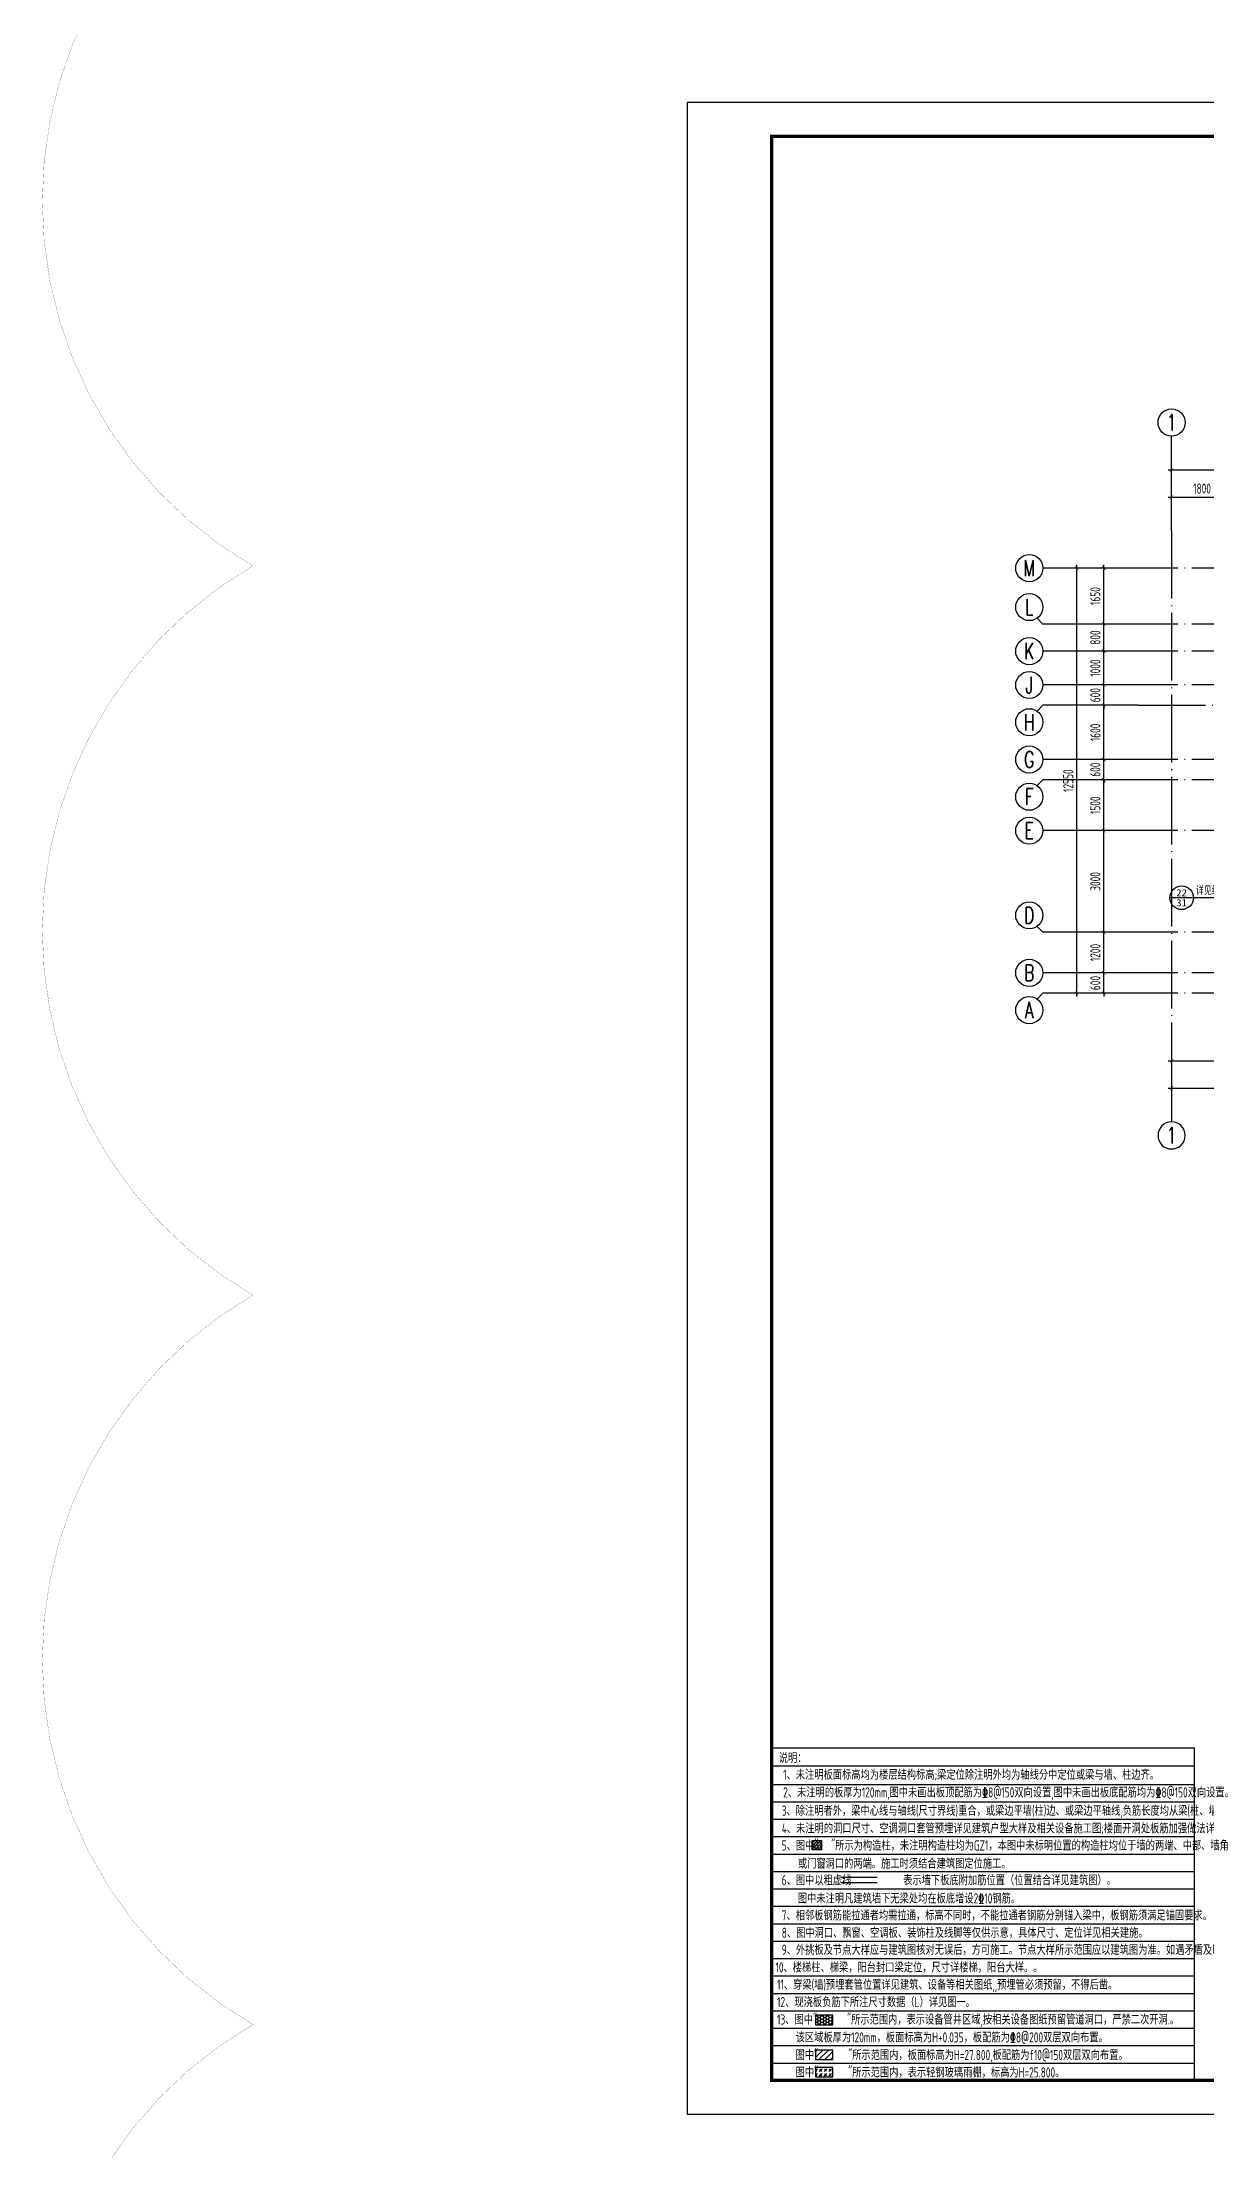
# Model space of a CAD drawing. Extents: x -655480 to 203344, y -294099 to 287156.
# Drawn here: x -225491 to -191119, y -248544 to -186283 of the extents above; entities that cross this region are included whole.
import ezdxf
from ezdxf.enums import TextEntityAlignment as Align

# ---------------------------------------------------------------- set-up
doc = ezdxf.new("R2010")
doc.units = 0
doc.header["$LTSCALE"] = 1000
doc.linetypes.add('DASH', pattern=[0.35, 0.25, -0.1])
doc.linetypes.add('DOTE', pattern=[2.42, 2, -0.2, 0.02, -0.2])
doc.layers.get('0').update_dxf_attribs({"linetype": 'CONTINUOUS'})
doc.layers.get('DEFPOINTS').update_dxf_attribs({"linetype": 'CONTINUOUS'})
for name, color, linetype in [('-TK', 7, 'CONTINUOUS'), ('A-AXIS', 1, 'CONTINUOUS'), ('A-DOTE', 10, 'DOTE'), ('AXIS_NUM', 7, 'CONTINUOUS'), ('DIM_IDEN', 67, 'CONTINUOUS'), ('PUB_TEXT', 2, 'CONTINUOUS'), ('S-B板填充', 251, 'CONTINUOUS'), ('S-Y一般标注', 3, 'CONTINUOUS'), ('S-文字', 7, 'CONTINUOUS'), ('S-板正筋', 2, 'CONTINUOUS'), ('S-构造柱', 212, 'CONTINUOUS'), ('S-表格线', 54, 'CONTINUOUS'), ('S-降板填充', 75, 'CONTINUOUS')]:
    doc.layers.add(name, color=color, linetype=linetype)
doc.layers.add('审图修改', color=2, linetype='CONTINUOUS', plot=False)
doc.styles.add('_TCH_AXIS', font='COMPLEX', dxfattribs={"bigfont": 'GBCBIG'})
doc.styles.add('_TCH_LABEL', font='simhei.ttf')
doc.styles.add('TSSD_Axis', font='complex.shx', dxfattribs={"width": 0.7, "bigfont": 'hztxt.shx'})
doc.styles.add('TSSD_DIMENSION', font='Tssdeng.shx', dxfattribs={"width": 0.7, "bigfont": 'tssdchn.shx'})
doc.styles.add('TSSD_REIN', font='tssdeng.shx', dxfattribs={"width": 0.7, "height": 300, "bigfont": 'tssdchn.shx'})
doc.dimstyles.new('TSSD_100_100', dxfattribs={"dimtxt": 300, "dimasz": 100, "dimexe": 100, "dimexo": 250, "dimgap": 100, "dimtad": 1, "dimdec": 0, "dimzin": 0, "dimdsep": 46, "dimtxsty": 'TSSD_DIMENSION', "dimblk": 'ARCHTICK', "dimcen": 0, "dimdle": 100, "dimclrt": 7, "dimadec": 0, "dimazin": 0, "dimtfac": 1, "dimtdec": 0, "dimtix": 1, "dimtmove": 2, "dimatfit": 3, "dimldrblk": 'ARCHTICK', "dimfxl": 1, "dimtolj": 1, "dimtzin": 0, "dimarcsym": 0})

# ---------------------------------------------------------------- blocks, each defined once
blk = doc.blocks.new('A1')
blk.add_lwpolyline([(0, 59400), (0, 0), (84100, 0), (84100, 59400)], close=True)
at = {"const_width": 100}
blk.add_lwpolyline([(2500, 58400), (2500, 1000), (83100, 1000), (83100, 58400)], close=True, dxfattribs=at)
blk = doc.blocks.new('ts_axno')
at = {"color": 0, "linetype": 'ByBlock', "lineweight": -2}
blk.add_circle((0, 0), 0.5, dxfattribs=at)
at = {"color": 0, "linetype": 'ByBlock', "lineweight": -2, "style": 'TSSD_Axis', "width": 0.7}
blk.add_attdef('A', text='', height=0.6, dxfattribs=at).set_placement((0, 0), align=Align.MIDDLE_CENTER)
blk = doc.blocks.new('_ArchTick')
at = {"color": 0, "linetype": 'ByBlock', "const_width": 0.15}
blk.add_lwpolyline([(-0.5, -0.5), (0.5, 0.5)], dxfattribs=at)
blk = doc.blocks.new('*D150')
at = {"layer": 'DEFPOINTS', "color": 0, "transparency": 16777216}
for p in [(6400, 19250), (4600, 18250), (6400, 18250)]:
    blk.add_point(p, dxfattribs=at)
at = {"layer": 'S-Y一般标注', "color": 0, "lineweight": -2, "transparency": 16777216}
for p, q in [((4600, 18500), (4600, 19350)), ((6400, 18500), (6400, 19350)), ((4500, 19250), (6500, 19250))]:
    blk.add_line(p, q, dxfattribs=at)
at = {"layer": 'S-Y一般标注', "color": 0, "lineweight": -2, "transparency": 16777216, "xscale": 100, "yscale": 100, "zscale": 100, "rotation": 180}
blk.add_blockref('_ArchTick', (4600, 19250), dxfattribs=at)
at = {"layer": 'S-Y一般标注', "color": 0, "lineweight": -2, "transparency": 16777216, "xscale": 100, "yscale": 100, "zscale": 100}
blk.add_blockref('_ArchTick', (6400, 19250), dxfattribs=at)
at = {"layer": 'S-Y一般标注', "color": 7, "transparency": 16777216, "insert": (5500, 19500), "char_height": 300, "attachment_point": 5, "style": 'TSSD_DIMENSION'}
blk.add_mtext('\\A1;1800', dxfattribs=at)
blk = doc.blocks.new('*D172')
at = {"layer": 'DEFPOINTS', "color": 0, "transparency": 16777216}
for p in [(54600, 20050), (4600, 18250), (54600, 18250)]:
    blk.add_point(p, dxfattribs=at)
at = {"layer": 'S-Y一般标注', "color": 0, "lineweight": -2, "transparency": 16777216}
for p, q in [((4500, 20050), (54700, 20050)), ((4600, 18500), (4600, 20150)), ((54600, 18500), (54600, 20150))]:
    blk.add_line(p, q, dxfattribs=at)
at = {"layer": 'S-Y一般标注', "color": 0, "lineweight": -2, "transparency": 16777216, "xscale": 100, "yscale": 100, "zscale": 100, "rotation": 180}
blk.add_blockref('_ArchTick', (4600, 20050), dxfattribs=at)
at = {"layer": 'S-Y一般标注', "color": 0, "lineweight": -2, "transparency": 16777216, "xscale": 100, "yscale": 100, "zscale": 100}
blk.add_blockref('_ArchTick', (54600, 20050), dxfattribs=at)
at = {"layer": 'S-Y一般标注', "color": 7, "transparency": 16777216, "insert": (29600, 20300), "char_height": 300, "attachment_point": 5, "style": 'TSSD_DIMENSION'}
blk.add_mtext('\\A1;50000', dxfattribs=at)
blk = doc.blocks.new('*D173')
at = {"layer": 'DEFPOINTS', "color": 0, "transparency": 16777216}
for p in [(2600, 5200), (3600, 5200), (3600, 4600)]:
    blk.add_point(p, dxfattribs=at)
at = {"layer": 'S-Y一般标注', "color": 0, "lineweight": -2, "transparency": 16777216}
for p, q in [((3350, 5200), (2500, 5200)), ((2600, 5200), (2600, 5300)), ((2600, 4600), (2600, 5200)), ((3350, 4600), (2500, 4600)), ((2600, 4600), (2600, 4500))]:
    blk.add_line(p, q, dxfattribs=at)
at = {"layer": 'S-Y一般标注', "color": 0, "lineweight": -2, "transparency": 16777216, "xscale": 100, "yscale": 100, "zscale": 100}
for p, rotation in [((2600, 5200), 270), ((2600, 4600), 90)]:
    blk.add_blockref('_ArchTick', p, dxfattribs=dict(at, rotation=rotation))
at = {"layer": 'S-Y一般标注', "color": 7, "transparency": 16777216, "insert": (2350, 4900), "char_height": 300, "attachment_point": 5, "rotation": 90, "style": 'TSSD_DIMENSION'}
blk.add_mtext('\\A1;600', dxfattribs=at)
blk = doc.blocks.new('*D174')
at = {"layer": 'DEFPOINTS', "color": 0, "transparency": 16777216}
for p in [(2600, 10900), (3600, 10900), (3600, 9400)]:
    blk.add_point(p, dxfattribs=at)
at = {"layer": 'S-Y一般标注', "color": 0, "lineweight": -2, "transparency": 16777216}
for p, q in [((3350, 10900), (2500, 10900)), ((2600, 9300), (2600, 11000)), ((3350, 9400), (2500, 9400))]:
    blk.add_line(p, q, dxfattribs=at)
at = {"layer": 'S-Y一般标注', "color": 0, "lineweight": -2, "transparency": 16777216, "xscale": 100, "yscale": 100, "zscale": 100}
for p, rotation in [((2600, 10900), 90), ((2600, 9400), 270)]:
    blk.add_blockref('_ArchTick', p, dxfattribs=dict(at, rotation=rotation))
at = {"layer": 'S-Y一般标注', "color": 7, "transparency": 16777216, "insert": (2350, 10150), "char_height": 300, "attachment_point": 5, "rotation": 90, "style": 'TSSD_DIMENSION'}
blk.add_mtext('\\A1;1500', dxfattribs=at)
blk = doc.blocks.new('*D175')
at = {"layer": 'DEFPOINTS', "color": 0, "transparency": 16777216}
for p in [(2600, 11500), (3600, 11500), (3600, 10900)]:
    blk.add_point(p, dxfattribs=at)
at = {"layer": 'S-Y一般标注', "color": 0, "lineweight": -2, "transparency": 16777216}
for p, q in [((3350, 11500), (2500, 11500)), ((2600, 11500), (2600, 11600)), ((2600, 10900), (2600, 11500)), ((3350, 10900), (2500, 10900)), ((2600, 10900), (2600, 10800))]:
    blk.add_line(p, q, dxfattribs=at)
at = {"layer": 'S-Y一般标注', "color": 0, "lineweight": -2, "transparency": 16777216, "xscale": 100, "yscale": 100, "zscale": 100}
for p, rotation in [((2600, 11500), 270), ((2600, 10900), 90)]:
    blk.add_blockref('_ArchTick', p, dxfattribs=dict(at, rotation=rotation))
at = {"layer": 'S-Y一般标注', "color": 7, "transparency": 16777216, "insert": (2350, 11200), "char_height": 300, "attachment_point": 5, "rotation": 90, "style": 'TSSD_DIMENSION'}
blk.add_mtext('\\A1;600', dxfattribs=at)
blk = doc.blocks.new('*D176')
at = {"layer": 'DEFPOINTS', "color": 0, "transparency": 16777216}
for p in [(2600, 13100), (3600, 13100), (3600, 11500)]:
    blk.add_point(p, dxfattribs=at)
at = {"layer": 'S-Y一般标注', "color": 0, "lineweight": -2, "transparency": 16777216}
for p, q in [((3350, 13100), (2500, 13100)), ((2600, 11400), (2600, 13200)), ((3350, 11500), (2500, 11500))]:
    blk.add_line(p, q, dxfattribs=at)
at = {"layer": 'S-Y一般标注', "color": 0, "lineweight": -2, "transparency": 16777216, "xscale": 100, "yscale": 100, "zscale": 100}
for p, rotation in [((2600, 13100), 90), ((2600, 11500), 270)]:
    blk.add_blockref('_ArchTick', p, dxfattribs=dict(at, rotation=rotation))
at = {"layer": 'S-Y一般标注', "color": 7, "transparency": 16777216, "insert": (2350, 12300), "char_height": 300, "attachment_point": 5, "rotation": 90, "style": 'TSSD_DIMENSION'}
blk.add_mtext('\\A1;1600', dxfattribs=at)
blk = doc.blocks.new('*D177')
at = {"layer": 'DEFPOINTS', "color": 0, "transparency": 16777216}
for p in [(2600, 13700), (3600, 13700), (3600, 13100)]:
    blk.add_point(p, dxfattribs=at)
at = {"layer": 'S-Y一般标注', "color": 0, "lineweight": -2, "transparency": 16777216}
for p, q in [((3350, 13700), (2500, 13700)), ((2600, 13700), (2600, 13800)), ((2600, 13100), (2600, 13700)), ((3350, 13100), (2500, 13100)), ((2600, 13100), (2600, 13000))]:
    blk.add_line(p, q, dxfattribs=at)
at = {"layer": 'S-Y一般标注', "color": 0, "lineweight": -2, "transparency": 16777216, "xscale": 100, "yscale": 100, "zscale": 100}
for p, rotation in [((2600, 13700), 270), ((2600, 13100), 90)]:
    blk.add_blockref('_ArchTick', p, dxfattribs=dict(at, rotation=rotation))
at = {"layer": 'S-Y一般标注', "color": 7, "transparency": 16777216, "insert": (2350, 13400), "char_height": 300, "attachment_point": 5, "rotation": 90, "style": 'TSSD_DIMENSION'}
blk.add_mtext('\\A1;600', dxfattribs=at)
blk = doc.blocks.new('*D178')
at = {"layer": 'DEFPOINTS', "color": 0, "transparency": 16777216}
for p in [(2600, 14700), (3600, 14700), (3600, 13700)]:
    blk.add_point(p, dxfattribs=at)
at = {"layer": 'S-Y一般标注', "color": 0, "lineweight": -2, "transparency": 16777216}
for p, q in [((3350, 14700), (2500, 14700)), ((2600, 13600), (2600, 14800)), ((3350, 13700), (2500, 13700))]:
    blk.add_line(p, q, dxfattribs=at)
at = {"layer": 'S-Y一般标注', "color": 0, "lineweight": -2, "transparency": 16777216, "xscale": 100, "yscale": 100, "zscale": 100}
for p, rotation in [((2600, 14700), 90), ((2600, 13700), 270)]:
    blk.add_blockref('_ArchTick', p, dxfattribs=dict(at, rotation=rotation))
at = {"layer": 'S-Y一般标注', "color": 7, "transparency": 16777216, "insert": (2350, 14200), "char_height": 300, "attachment_point": 5, "rotation": 90, "style": 'TSSD_DIMENSION'}
blk.add_mtext('\\A1;1000', dxfattribs=at)
blk = doc.blocks.new('*D179')
at = {"layer": 'DEFPOINTS', "color": 0, "transparency": 16777216}
for p in [(1800, 17150), (3600, 17150), (3600, 4600)]:
    blk.add_point(p, dxfattribs=at)
at = {"layer": 'S-Y一般标注', "color": 0, "lineweight": -2, "transparency": 16777216}
for p, q in [((3350, 17150), (1700, 17150)), ((1800, 4500), (1800, 17250)), ((3350, 4600), (1700, 4600))]:
    blk.add_line(p, q, dxfattribs=at)
at = {"layer": 'S-Y一般标注', "color": 0, "lineweight": -2, "transparency": 16777216, "xscale": 100, "yscale": 100, "zscale": 100}
for p, rotation in [((1800, 17150), 90), ((1800, 4600), 270)]:
    blk.add_blockref('_ArchTick', p, dxfattribs=dict(at, rotation=rotation))
at = {"layer": 'S-Y一般标注', "color": 7, "transparency": 16777216, "insert": (1550, 10875), "char_height": 300, "attachment_point": 5, "rotation": 90, "style": 'TSSD_DIMENSION'}
blk.add_mtext('\\A1;12550', dxfattribs=at)
blk = doc.blocks.new('*D180')
at = {"layer": 'DEFPOINTS', "color": 0, "transparency": 16777216}
for p in [(2600, 15500), (3600, 15500), (3600, 14700)]:
    blk.add_point(p, dxfattribs=at)
at = {"layer": 'S-Y一般标注', "color": 0, "lineweight": -2, "transparency": 16777216}
for p, q in [((2600, 14600), (2600, 15600)), ((3350, 15500), (2500, 15500)), ((3350, 14700), (2500, 14700))]:
    blk.add_line(p, q, dxfattribs=at)
at = {"layer": 'S-Y一般标注', "color": 0, "lineweight": -2, "transparency": 16777216, "xscale": 100, "yscale": 100, "zscale": 100}
for p, rotation in [((2600, 15500), 90), ((2600, 14700), 270)]:
    blk.add_blockref('_ArchTick', p, dxfattribs=dict(at, rotation=rotation))
at = {"layer": 'S-Y一般标注', "color": 7, "transparency": 16777216, "insert": (2350, 15100), "char_height": 300, "attachment_point": 5, "rotation": 90, "style": 'TSSD_DIMENSION'}
blk.add_mtext('\\A1;800', dxfattribs=at)
blk = doc.blocks.new('*D181')
at = {"layer": 'DEFPOINTS', "color": 0, "transparency": 16777216}
for p in [(2600, 6400), (3600, 6400), (3600, 5200)]:
    blk.add_point(p, dxfattribs=at)
at = {"layer": 'S-Y一般标注', "color": 0, "lineweight": -2, "transparency": 16777216}
for p, q in [((3350, 6400), (2500, 6400)), ((2600, 5100), (2600, 6500)), ((3350, 5200), (2500, 5200))]:
    blk.add_line(p, q, dxfattribs=at)
at = {"layer": 'S-Y一般标注', "color": 0, "lineweight": -2, "transparency": 16777216, "xscale": 100, "yscale": 100, "zscale": 100}
for p, rotation in [((2600, 6400), 90), ((2600, 5200), 270)]:
    blk.add_blockref('_ArchTick', p, dxfattribs=dict(at, rotation=rotation))
at = {"layer": 'S-Y一般标注', "color": 7, "transparency": 16777216, "insert": (2350, 5800), "char_height": 300, "attachment_point": 5, "rotation": 90, "style": 'TSSD_DIMENSION'}
blk.add_mtext('\\A1;1200', dxfattribs=at)
blk = doc.blocks.new('*D182')
at = {"layer": 'DEFPOINTS', "color": 0, "transparency": 16777216}
for p in [(2600, 9400), (3600, 9400), (3600, 6400)]:
    blk.add_point(p, dxfattribs=at)
at = {"layer": 'S-Y一般标注', "color": 0, "lineweight": -2, "transparency": 16777216}
for p, q in [((3350, 9400), (2500, 9400)), ((2600, 6300), (2600, 9500)), ((3350, 6400), (2500, 6400))]:
    blk.add_line(p, q, dxfattribs=at)
at = {"layer": 'S-Y一般标注', "color": 0, "lineweight": -2, "transparency": 16777216, "xscale": 100, "yscale": 100, "zscale": 100}
for p, rotation in [((2600, 9400), 90), ((2600, 6400), 270)]:
    blk.add_blockref('_ArchTick', p, dxfattribs=dict(at, rotation=rotation))
at = {"layer": 'S-Y一般标注', "color": 7, "transparency": 16777216, "insert": (2350, 7900), "char_height": 300, "attachment_point": 5, "rotation": 90, "style": 'TSSD_DIMENSION'}
blk.add_mtext('\\A1;3000', dxfattribs=at)
blk = doc.blocks.new('*D195')
at = {"layer": 'DEFPOINTS', "color": 0, "transparency": 16777216}
for p in [(4600, 3600), (54600, 3600), (54600, 1800)]:
    blk.add_point(p, dxfattribs=at)
at = {"layer": 'S-Y一般标注', "color": 0, "lineweight": -2, "transparency": 16777216}
for p, q in [((4600, 3350), (4600, 1700)), ((54600, 3350), (54600, 1700)), ((4500, 1800), (54700, 1800))]:
    blk.add_line(p, q, dxfattribs=at)
at = {"layer": 'S-Y一般标注', "color": 0, "lineweight": -2, "transparency": 16777216, "xscale": 100, "yscale": 100, "zscale": 100, "rotation": 180}
blk.add_blockref('_ArchTick', (4600, 1800), dxfattribs=at)
at = {"layer": 'S-Y一般标注', "color": 0, "lineweight": -2, "transparency": 16777216, "xscale": 100, "yscale": 100, "zscale": 100}
blk.add_blockref('_ArchTick', (54600, 1800), dxfattribs=at)
at = {"layer": 'S-Y一般标注', "color": 7, "transparency": 16777216, "insert": (29600, 2050), "char_height": 300, "attachment_point": 5, "style": 'TSSD_DIMENSION'}
blk.add_mtext('\\A1;50000', dxfattribs=at)
blk = doc.blocks.new('*D197')
at = {"layer": 'DEFPOINTS', "color": 0, "transparency": 16777216}
for p in [(4600, 3600), (8100, 3600), (8100, 2600)]:
    blk.add_point(p, dxfattribs=at)
at = {"layer": 'S-Y一般标注', "color": 0, "lineweight": -2, "transparency": 16777216}
for p, q in [((4600, 3350), (4600, 2500)), ((8100, 3350), (8100, 2500)), ((4500, 2600), (8200, 2600))]:
    blk.add_line(p, q, dxfattribs=at)
at = {"layer": 'S-Y一般标注', "color": 0, "lineweight": -2, "transparency": 16777216, "xscale": 100, "yscale": 100, "zscale": 100, "rotation": 180}
blk.add_blockref('_ArchTick', (4600, 2600), dxfattribs=at)
at = {"layer": 'S-Y一般标注', "color": 0, "lineweight": -2, "transparency": 16777216, "xscale": 100, "yscale": 100, "zscale": 100}
blk.add_blockref('_ArchTick', (8100, 2600), dxfattribs=at)
at = {"layer": 'S-Y一般标注', "color": 7, "transparency": 16777216, "insert": (6350, 2850), "char_height": 300, "attachment_point": 5, "style": 'TSSD_DIMENSION'}
blk.add_mtext('\\A1;3500', dxfattribs=at)
blk = doc.blocks.new('*D211')
at = {"layer": 'DEFPOINTS', "color": 0, "transparency": 16777216}
for p in [(2600, 17150), (3600, 17150), (3600, 15500)]:
    blk.add_point(p, dxfattribs=at)
at = {"layer": 'S-Y一般标注', "color": 0, "lineweight": -2, "transparency": 16777216}
for p, q in [((3350, 17150), (2500, 17150)), ((2600, 15400), (2600, 17250)), ((3350, 15500), (2500, 15500))]:
    blk.add_line(p, q, dxfattribs=at)
at = {"layer": 'S-Y一般标注', "color": 0, "lineweight": -2, "transparency": 16777216, "xscale": 100, "yscale": 100, "zscale": 100}
for p, rotation in [((2600, 17150), 90), ((2600, 15500), 270)]:
    blk.add_blockref('_ArchTick', p, dxfattribs=dict(at, rotation=rotation))
at = {"layer": 'S-Y一般标注', "color": 7, "transparency": 16777216, "insert": (2350, 16325), "char_height": 300, "attachment_point": 5, "rotation": 90, "style": 'TSSD_DIMENSION'}
blk.add_mtext('\\A1;1650', dxfattribs=at)
blk = doc.blocks.new('20210811.10013268')
at = {"layer": 'DIM_IDEN'}
for p, q in [((8532, 16253), (7832, 16253)), ((9441, 16253), (8532, 16253)), ((9441, 13305), (9441, 16253)), ((11798, 16753), (12707, 16753)), ((11798, 14955), (11798, 16753)), ((13407, 16753), (12707, 16753)), ((15665, 16253), (16574, 16253)), ((15665, 13305), (15665, 16253)), ((17274, 16253), (16574, 16253)), ((4563, 14561), (3863, 14561)), ((5472, 14561), (4563, 14561)), ((5472, 11505), (5472, 14561)), ((6698, 14561), (5998, 14561)), ((7383, 14561), (6698, 14561)), ((7383, 11505), (7383, 14561)), ((17723, 14561), (18408, 14561)), ((17723, 11505), (17723, 14561)), ((19108, 14561), (18408, 14561)), ((19634, 14561), (20543, 14561)), ((19634, 11505), (19634, 14561)), ((21243, 14561), (20543, 14561)), ((10253, 14036), (10507, 14036)), ((10507, 14036), (11278, 14036)), ((11978, 14036), (11278, 14036)), ((13828, 14036), (13128, 14036)), ((14599, 14036), (13828, 14036)), ((14853, 14036), (14599, 14036)), ((3859, 8905), (3859, 7856)), ((21325, 8905), (21325, 8154)), ((20417, 8154), (19717, 8154)), ((21325, 8154), (20417, 8154)), ((3859, 7856), (4609, 7856)), ((5309, 7856), (4609, 7856)), ((22103, 5679), (23279, 5679)), ((23279, 5679), (23587, 5679)), ((24287, 5679), (23587, 5679)), ((24953, 5679), (25792, 5679)), ((25792, 5679), (26100, 5679)), ((26800, 5679), (26100, 5679)), ((700, 5323), (0, 5323)), ((1677, 5323), (700, 5323)), ((2853, 5323), (1677, 5323)), ((23663, 3805), (23663, 2116)), ((2710, 2930), (3157, 2930)), ((3157, 2930), (4273, 2930)), ((4773, 2930), (4273, 2930)), ((7626, 2605), (7626, 1400)), ((9449, 2595), (9449, 1400)), ((11428, 2605), (11428, 1400)), ((13678, 2605), (13678, 1400)), ((15683, 2595), (15683, 1400)), ((17480, 2605), (17480, 1400)), ((20833, 2930), (20333, 2930)), ((21949, 2930), (20833, 2930)), ((22396, 2930), (21949, 2930)), ((23663, 2116), (24572, 2116)), ((25272, 2116), (24572, 2116)), ((6717, 1400), (6017, 1400)), ((7626, 1400), (6717, 1400)), ((8540, 1400), (7840, 1400)), ((9449, 1400), (8540, 1400)), ((10519, 1400), (9819, 1400)), ((11428, 1400), (10519, 1400)), ((13678, 1400), (14587, 1400)), ((15287, 1400), (14587, 1400)), ((15683, 1400), (16592, 1400)), ((17292, 1400), (16592, 1400)), ((17480, 1400), (18389, 1400)), ((19089, 1400), (18389, 1400))]:
    blk.add_line(p, q, dxfattribs=at)
for points, const_width in [([(11903, 14955), (11903, 15155)], 35), ([(10253, 13931), (10453, 13931)], 35), ([(14853, 13931), (14653, 13931)], 35), ([(9336, 13305), (9336, 13505)], 35), ([(15770, 13305), (15770, 13505)], 35), ([(5367, 11505), (5367, 11705)], 35), ([(7278, 11505), (7278, 11705)], 35), ([(17828, 11505), (17828, 11705)], 35), ([(19739, 11505), (19739, 11705)], 35), ([(3964, 8905), (3964, 8705)], 35), ([(21220, 8905), (21220, 8705)], 35), ([(2853, 5428), (2653, 5428)], 35), ([(22103, 5574), (22303, 5574)], 35), ([(24953, 5574), (25153, 5574)], 35), ([(23768, 3805), (23768, 3605)], 35), ([(2710, 2855), (2853, 2855)], 25), ([(7521, 2605), (7521, 2405)], 35), ([(9344, 2595), (9344, 2395)], 35), ([(11323, 2605), (11323, 2405)], 35), ([(13783, 2605), (13783, 2405)], 35), ([(15788, 2595), (15788, 2395)], 35), ([(17585, 2605), (17585, 2405)], 35), ([(22396, 2855), (22253, 2855)], 25)]:
    blk.add_lwpolyline(points, dxfattribs=dict(at, const_width=const_width))
for centre, radius in [((13057, 16753), 350), ((8182, 16253), 350), ((16924, 16253), 350), ((4213, 14561), 350), ((6348, 14561), 350), ((11628, 14036), 350), ((13478, 14036), 350), ((18758, 14561), 350), ((20893, 14561), 350), ((4959, 7856), 350), ((20067, 8154), 350), ((350, 5323), 350), ((23937, 5679), 350), ((26450, 5679), 350), ((4523, 2930), 250), ((20583, 2930), 250), ((24922, 2116), 350), ((6367, 1400), 350), ((8190, 1400), 350), ((10169, 1400), 350), ((14937, 1400), 350), ((16942, 1400), 350), ((18739, 1400), 350)]:
    blk.add_circle(centre, radius, dxfattribs=at)
at = {"layer": 'PUB_TEXT', "style": '_TCH_AXIS'}
for height, p in [(236.3, (11977, 16836)), (236.3, (8602, 16336)), (236.3, (15844, 16336)), (236.3, (4633, 14645)), (236.3, (6768, 14645)), (236.3, (10549, 14119)), (236.3, (13898, 14119)), (236.3, (17679, 14645)), (236.3, (19814, 14645)), (236.3, (3880, 7940)), (236.3, (20487, 8237)), (236.3, (770, 5406)), (236.3, (22857, 5762)), (236.3, (25370, 5762)), (168.8, (3752, 2989)), (168.8, (20883, 2989)), (236.3, (23843, 2199)), (236.3, (6787, 1483)), (236.3, (8610, 1483)), (236.3, (10589, 1483)), (236.3, (13858, 1483)), (236.3, (15862, 1483)), (236.3, (17660, 1483))]:
    blk.add_text('详见结施', height=height, dxfattribs=at).set_placement(p)
at = {"layer": 'PUB_TEXT', "style": '_TCH_LABEL'}
for s, height, width, p, p2 in [('13', 212.7, 1.00565, (12903, 16794), (13211, 16794)), ('30', 212.7, 1.00565, (8028, 16000), (8336, 16000)), ('12', 211.6, 1.022989, (8027, 16294), (8338, 16294)), ('30', 212.7, 1.00565, (12903, 16500), (13211, 16500)), ('30', 212.7, 1.00565, (16770, 16000), (17078, 16000)), ('12', 211.6, 1.022989, (16768, 16294), (17079, 16294)), ('29', 213.8, 0.988889, (4061, 14307), (4365, 14307)), ('11', 210.8, 1.034884, (4056, 14602), (4370, 14602)), ('29', 213.8, 0.988889, (6196, 14307), (6500, 14307)), ('10', 213.8, 0.988889, (6196, 14602), (6500, 14602)), ('29', 213.8, 0.988889, (18606, 14307), (18910, 14307)), ('10', 213.8, 0.988889, (18606, 14602), (18910, 14602)), ('29', 213.8, 0.988889, (20741, 14307), (21045, 14307)), ('11', 210.8, 1.034884, (20736, 14602), (21050, 14602)), ('31', 212.7, 1.00565, (11475, 13783), (11782, 13783)), ('18', 212, 1.017143, (11473, 14077), (11783, 14077)), ('31', 212.7, 1.00565, (13324, 13783), (13631, 13783)), ('18', 212, 1.017143, (13323, 14077), (13633, 14077)), ('19', 212.3, 1.011364, (4805, 7897), (5114, 7897)), ('31', 212.7, 1.00565, (19913, 7900), (20221, 7900)), ('20', 213.8, 0.988889, (19915, 8194), (20219, 8194)), ('31', 212.7, 1.00565, (4805, 7603), (5113, 7603)), ('31', 212.7, 1.00565, (23783, 5426), (24090, 5426)), ('23', 212.7, 1.00565, (23783, 5720), (24090, 5720)), ('31', 212.7, 1.00565, (26296, 5426), (26603, 5426)), ('24', 211.6, 1.022989, (26294, 5720), (26605, 5720)), ('31', 212.7, 1.00565, (196, 5070), (504, 5070)), ('22', 211.6, 1.022989, (194, 5364), (506, 5364)), ('6', 173, 1.011364, (4461, 2958), (4586, 2958)), ('6', 173, 1.011364, (20520, 2958), (20645, 2958)), ('27', 151.4, 1.017143, (4413, 2749), (4634, 2749)), ('27', 151.4, 1.017143, (20472, 2749), (20693, 2749)), ('26', 211.6, 1.022989, (24766, 1864), (25078, 1864)), ('3', 242, 1.00565, (24835, 2155), (25010, 2155)), ('26', 211.6, 1.022989, (6211, 1148), (6523, 1148)), ('4', 241, 1.034884, (6277, 1439), (6457, 1439)), ('27', 212, 1.017143, (8035, 1147), (8345, 1147)), ('5', 241, 1.028902, (8100, 1439), (8279, 1439)), ('25', 212.3, 1.011364, (10015, 1147), (10323, 1147)), ('2', 241, 1.022989, (10080, 1439), (10258, 1439)), ('25', 212.3, 1.011364, (14783, 1147), (15091, 1147)), ('2', 241, 1.022989, (14848, 1439), (15026, 1439)), ('29', 212, 1.017143, (16787, 1147), (17097, 1147)), ('5', 241, 1.028902, (16853, 1439), (17031, 1439)), ('26', 211.6, 1.022989, (18583, 1148), (18895, 1148)), ('4', 241, 1.034884, (18649, 1439), (18829, 1439))]:
    blk.add_text(s, height=height, dxfattribs=dict(at, width=width)).set_placement(p, p2, align=Align.FIT)
blk = doc.blocks.new('20210726.16395156')
at = {"layer": 'A-AXIS'}
for p, q in [((4600, 18249.9), (4600, 21049.9)), ((3600, 17150), (800, 17150)), ((800, 15500), (628.4, 15671.7)), ((3600, 15500), (800, 15500)), ((3600, 14700), (800, 14700)), ((3600, 13700), (800, 13700)), ((800, 13100.3), (628.4, 12928.7)), ((3600, 13100.3), (800, 13100.3)), ((3600, 11500), (800, 11500)), ((800, 10900), (628.4, 10728.4)), ((3600, 10900), (800, 10900)), ((3600, 9400), (800, 9400)), ((800, 6400), (628.4, 6571.7)), ((3600, 6400), (800, 6400)), ((3600, 5200), (800, 5200)), ((800, 4600), (628.4, 4428.4)), ((3600, 4600), (800, 4600)), ((4600, 3600), (4600, 800))]:
    blk.add_line(p, q, dxfattribs=at)
at = {"layer": 'A-DOTE'}
for p, q in [((4600, 18249.9), (4600, 3600)), ((55600, 17150), (3600, 17150)), ((55600, 15500), (3600, 15500)), ((55600, 14700), (3600, 14700)), ((55600, 13700), (3600, 13700)), ((3600, 13100.3), (55600, 13100.3)), ((55600, 11500), (3600, 11500)), ((55600, 10900), (3600, 10900)), ((55600, 9400), (3600, 9400)), ((55600, 6400), (3600, 6400)), ((55600, 5200), (3600, 5200)), ((55600, 4600), (3600, 4600))]:
    blk.add_line(p, q, dxfattribs=at)
at = {"layer": 'A-AXIS'}
ref = blk.add_blockref('ts_axno', (4600, 21449.9), dxfattribs=dict(at, xscale=800, yscale=800, zscale=800))
ref.add_attrib('1', '1', dxfattribs={"layer": 'AXIS_NUM', "height": 480, "style": 'TSSD_Axis', "width": 0.7}).set_placement((4600, 21449.9), align=Align.MIDDLE_CENTER)
ref = blk.add_blockref('ts_axno', (400, 17150), dxfattribs=dict(at, xscale=800, yscale=800, zscale=800))
ref.add_attrib('G', 'M', dxfattribs={"layer": 'AXIS_NUM', "height": 480, "style": 'TSSD_Axis', "width": 0.7}).set_placement((400, 17150), align=Align.MIDDLE_CENTER)
ref = blk.add_blockref('ts_axno', (400, 16000), dxfattribs=dict(at, xscale=800, yscale=800, zscale=800))
ref.add_attrib('G', 'L', dxfattribs={"layer": 'AXIS_NUM', "height": 480, "style": 'TSSD_Axis', "width": 0.7}).set_placement((400, 16000), align=Align.MIDDLE_CENTER)
ref = blk.add_blockref('ts_axno', (400, 14700), dxfattribs=dict(at, xscale=800, yscale=800, zscale=800))
ref.add_attrib('G', 'K', dxfattribs={"layer": 'AXIS_NUM', "height": 480, "style": 'TSSD_Axis', "width": 0.7}).set_placement((400, 14700), align=Align.MIDDLE_CENTER)
ref = blk.add_blockref('ts_axno', (400, 13700), dxfattribs=dict(at, xscale=800, yscale=800, zscale=800))
ref.add_attrib('G', 'J', dxfattribs={"layer": 'AXIS_NUM', "height": 480, "style": 'TSSD_Axis', "width": 0.7}).set_placement((400, 13700), align=Align.MIDDLE_CENTER)
ref = blk.add_blockref('ts_axno', (400, 12600.3), dxfattribs=dict(at, xscale=800, yscale=800, zscale=800))
ref.add_attrib('C', 'H', dxfattribs={"layer": 'AXIS_NUM', "height": 480, "style": 'TSSD_Axis', "width": 0.7}).set_placement((400, 12600.3), align=Align.MIDDLE_CENTER)
ref = blk.add_blockref('ts_axno', (400, 11500), dxfattribs=dict(at, xscale=800, yscale=800, zscale=800))
ref.add_attrib('D', 'G', dxfattribs={"layer": 'AXIS_NUM', "height": 480, "style": 'TSSD_Axis', "width": 0.7}).set_placement((400, 11500), align=Align.MIDDLE_CENTER)
ref = blk.add_blockref('ts_axno', (400, 10400), dxfattribs=dict(at, xscale=800, yscale=800, zscale=800))
ref.add_attrib('C', 'F', dxfattribs={"layer": 'AXIS_NUM', "height": 480, "style": 'TSSD_Axis', "width": 0.7}).set_placement((400, 10400), align=Align.MIDDLE_CENTER)
ref = blk.add_blockref('ts_axno', (400, 9400), dxfattribs=dict(at, xscale=800, yscale=800, zscale=800))
ref.add_attrib('B', 'E', dxfattribs={"layer": 'AXIS_NUM', "height": 480, "style": 'TSSD_Axis', "width": 0.7}).set_placement((400, 9400), align=Align.MIDDLE_CENTER)
ref = blk.add_blockref('ts_axno', (400, 6900), dxfattribs=dict(at, xscale=800, yscale=800, zscale=800, rotation=180))
ref.add_attrib('C', 'D', dxfattribs={"layer": 'AXIS_NUM', "height": 480, "style": 'TSSD_Axis', "width": 0.7}).set_placement((400, 6900), align=Align.MIDDLE_CENTER)
ref = blk.add_blockref('ts_axno', (400, 5200), dxfattribs=dict(at, xscale=800, yscale=800, zscale=800))
ref.add_attrib('A', 'B', dxfattribs={"layer": 'AXIS_NUM', "height": 480, "style": 'TSSD_Axis', "width": 0.7}).set_placement((400, 5200), align=Align.MIDDLE_CENTER)
ref = blk.add_blockref('ts_axno', (400, 4100), dxfattribs=dict(at, xscale=800, yscale=800, zscale=800))
ref.add_attrib('F', 'A', dxfattribs={"layer": 'AXIS_NUM', "height": 480, "style": 'TSSD_Axis', "width": 0.7}).set_placement((400, 4100), align=Align.MIDDLE_CENTER)
ref = blk.add_blockref('ts_axno', (4600, 400), dxfattribs=dict(at, xscale=-800, yscale=800, zscale=800, rotation=180))
ref.add_attrib('1', '1', dxfattribs={"layer": 'AXIS_NUM', "height": 480, "style": 'TSSD_Axis', "width": 0.7}).set_placement((4600, 400), align=Align.MIDDLE_CENTER)
at = {"layer": 'S-Y一般标注'}
for base, p1, p2, picture, middle in [((54600, 20049.9), (4600, 18249.9), (54600, 18249.9), '*D172', (29600, 20299.9)), ((6400, 19249.9), (4600, 18249.9), (6400, 18249.9), '*D150', (5500, 19499.9)), ((54600, 1800), (4600, 3600), (54600, 3600), '*D195', (29600, 2050)), ((8100, 2600), (4600, 3600), (8100, 3600), '*D197', (6350, 2850))]:
    dim = blk.add_linear_dim(base=base, p1=p1, p2=p2, dimstyle='TSSD_100_100', dxfattribs=at)
    dim.commit()
    dim.dimension.update_dxf_attribs({"geometry": picture, "text_midpoint": middle})
for base, p1, p2, picture, middle in [((1800, 17150), (3600, 4600), (3600, 17150), '*D179', (1550, 10875)), ((2600, 17150), (3600, 15500), (3600, 17150), '*D211', (2350, 16325)), ((2600, 15500), (3600, 14700), (3600, 15500), '*D180', (2350, 15100)), ((2600, 14700), (3600, 13700), (3600, 14700), '*D178', (2350, 14200)), ((2600, 13700), (3600, 13100.3), (3600, 13700), '*D177', (2350, 13400.2)), ((2600, 13100.3), (3600, 11500), (3600, 13100.3), '*D176', (2350, 12300.2)), ((2600, 11500), (3600, 10900), (3600, 11500), '*D175', (2350, 11200)), ((2600, 10900), (3600, 9400), (3600, 10900), '*D174', (2350, 10150)), ((2600, 9400), (3600, 6400), (3600, 9400), '*D182', (2350, 7900)), ((2600, 6400), (3600, 5200), (3600, 6400), '*D181', (2350, 5800)), ((2600, 5200), (3600, 4600), (3600, 5200), '*D173', (2350, 4900))]:
    dim = blk.add_linear_dim(base=base, p1=p1, p2=p2, angle=90, dimstyle='TSSD_100_100', dxfattribs=at)
    dim.commit()
    dim.dimension.update_dxf_attribs({"geometry": picture, "text_midpoint": middle})

msp = doc.modelspace()

# ---------------------------------------------------------------- hatches: boundary and pattern name
at = {"layer": 'S-B板填充'}
h = msp.add_hatch(dxfattribs=at)
h.set_pattern_fill('METAL', color=252, scale=30, style=0)
h.set_pattern_definition([(45, (-116714.64, -314599.85), (-84.85281, 84.85281), [])])
h.paths.add_polyline_path([(-202672.13, -245848.5), (-202161.03, -245848.5), (-202161.03, -245569.72), (-202672.13, -245569.72)])
h = msp.add_hatch(dxfattribs=at)
h.set_pattern_fill('GLASS', color=252, scale=10, style=0)
h.set_pattern_definition([(45, (-17592.96, -192140.35), (9e-15, 139.70026), [120, -77.566]), (45, (-17543.46, -192126.2), (9e-15, 139.70026), [30, -167.566]), (45, (-17578.82, -192090.85), (9e-15, 139.70026), [30, -167.566])])
h.paths.add_polyline_path([(-202672.13, -246362.79), (-202161.03, -246362.79), (-202161.03, -246084.01), (-202672.13, -246084.01)])
at = {"layer": 'S-构造柱'}
h = msp.add_hatch(dxfattribs=at)
h.set_pattern_fill('ARMORED', color=256, scale=12.857143, style=0)
h.set_pattern_definition([(50, (-2056036.204, -371000.31), (92.2191663, -8.0681316), [9.642857, -106.0714286]), (355, (-2056036.2, -371000.31), (-17.839457, 96.710417), [7.7142857, -84.857143]), (100.4514, (-2056028.52, -371000.98), (74.3797776, 88.642227), [8.1951673, -90.146843]), (46.1842, (-2056036.2, -370974.6), (137.216706, -21.281016), [14.464286, -159.107143]), (96.6356, (-2056024.77, -370976.37), (120.170919, 125.243726), [12.292751, -135.220243]), (351.1842, (-2056036.2, -370974.6), (120.170822, 125.24382), [11.571429, -127.285714]), (21, (-2056023.35, -370981.025), (76.7451924, -51.765286), [9.642857, -106.0714286]), (326, (-2056023.35, -370981.02), (31.2834, 93.233577), [7.7142857, -84.857143]), (71.4514, (-2056016.95, -370985.34), (108.0286237, 41.4682067), [8.1951673, -90.146843]), (37.5, (-2056036.204, -371000.31), (1.56340997, 42.80063835), [0, -83.8285714, 0, -86.1428571, 0, -85.1785714]), (7.5, (-2056036.204, -371000.31), (33.8232262, 50.7100772), [0, -49.1142857, 0, -81.9, 0, -32.4642857]), (327.5, (-2056064.875, -371000.31), (68.6343132, -2.8999121), [0, -32.1428571, 0, -100.2857143, 0, -133.0714286]), (317.5, (-2056077.73, -371000.31), (74.981079, 12.8706406), [0, -41.7857143, 0, -66.6, 0, -94.5]), (45, (-2056036.204, -371000.31), (-45.4568645, 45.4568645), [])])
h.paths.add_polyline_path([(-202767.62, -239377.78), (-202493.33, -239377.78), (-202493.33, -239652.06), (-202767.62, -239652.06)])
at = {"layer": 'S-降板填充', "linetype": 'ByBlock'}
h = msp.add_hatch(dxfattribs=at)
h.set_pattern_fill('HONEY', color=8, scale=17.142857, style=0)
h.set_pattern_definition([(0, (-3015257.226, -312530.2), (81.6428571, 47.1365143), [54.4285714, -108.8571429]), (120, (-3015257.226, -312530.2), (-81.6428474, 47.1365312), [54.4285714, -108.8571429]), (60, (-3015257.226, -312530.2), (9.75e-06, 94.2730455), [-108.8571429, 54.4285714])])
h.paths.add_polyline_path([(-202672.13, -244819.93), (-202161.03, -244819.93), (-202161.03, -244541.15), (-202672.13, -244541.15)])

# ---------------------------------------------------------------- linework, layer by layer
at = {"layer": 'S-板正筋', "linetype": 'DASH', "const_width": 42.86}
for points in [[(-201916.07, -240466.05), (-201916.07, -240466.05), (-200845.56, -240466.03), (-200845.56, -240466.03)], [(-201916.07, -240624.11), (-201916.07, -240624.11), (-200845.56, -240624.09), (-200845.56, -240624.09)]]:
    msp.add_lwpolyline(points, dxfattribs=at)
at = {"layer": 'S-构造柱'}
msp.add_lwpolyline([(-202767.62, -239377.78), (-202493.33, -239377.78), (-202493.33, -239652.06), (-202767.62, -239652.06), (-202767.62, -239377.78)], dxfattribs=at)
at = {"layer": 'S-表格线'}
for p, q in [((-203960.15, -245437), (-203960.15, -236654.63)), ((-191478.66, -236654.63), (-203960.15, -236654.63)), ((-191478.66, -237188.67), (-203960.15, -237188.67)), ((-203960.15, -244942.47), (-203960.15, -237188.67)), ((-191478.66, -246465.57), (-191478.66, -236654.63)), ((-203960.15, -237722.71), (-191478.66, -237722.71)), ((-203960.15, -238237), (-191478.66, -238237)), ((-203960.15, -238751.28), (-191478.66, -238751.28)), ((-203960.15, -239265.57), (-191478.66, -239265.57)), ((-203960.15, -239779.85), (-191478.66, -239779.85)), ((-203960.15, -240294.14), (-191478.66, -240294.14)), ((-203960.15, -240808.43), (-191478.66, -240808.43)), ((-203960.15, -241322.71), (-191478.66, -241322.71)), ((-203960.15, -241837), (-191478.66, -241837)), ((-203960.15, -242351.28), (-191478.66, -242351.28)), ((-203960.15, -242865.57), (-191478.66, -242865.57)), ((-203960.15, -243379.85), (-191478.66, -243379.85)), ((-203960.15, -243894.14), (-191478.66, -243894.14)), ((-203960.15, -244408.43), (-191478.66, -244408.43)), ((-203960.15, -244922.71), (-191478.66, -244922.71)), ((-203960.15, -245437), (-191478.66, -245437)), ((-203960.15, -245951.28), (-191478.66, -245951.28)), ((-203960.15, -246465.57), (-191478.66, -246465.57))]:
    msp.add_line(p, q, dxfattribs=at)
at = {"layer": 'S-降板填充'}
for points in [[(-202672.13, -244819.93), (-202161.03, -244819.93), (-202161.03, -244541.15), (-202672.13, -244541.15)], [(-202672.13, -245848.5), (-202161.03, -245848.5), (-202161.03, -245569.72), (-202672.13, -245569.72)], [(-202672.13, -246362.79), (-202161.03, -246362.79), (-202161.03, -246084.01), (-202672.13, -246084.01)]]:
    msp.add_lwpolyline(points, close=True, dxfattribs=at)
at = {"layer": '审图修改', "color": 2, "const_width": 5}
msp.add_lwpolyline([(-219272.71, -180212.62, -0.57735027), (-197739.13, -180212.62, -0.57735027), (-176205.55, -180212.62, -0.57735027), (-154671.98, -180212.62, -0.57735027), (-133138.4, -180212.62, -0.57735027), (-111604.82, -180212.62, -0.57735027), (-111604.82, -201746.19, -0.57735027), (-111604.82, -223279.77, -0.57735027), (-111604.82, -244813.35, -0.57735027), (-111604.82, -266346.92, -0.57735027), (-111604.82, -287880.5, -0.57735027), (-133138.4, -287880.5, -0.57735027), (-154671.98, -287880.5, -0.57735027), (-176205.55, -287880.5, -0.57735027), (-197739.13, -287880.5, -0.57735027), (-219272.71, -287880.5, -0.57735027), (-219272.71, -266346.92, -0.57735027), (-219272.71, -244813.35, -0.57735027), (-219272.71, -223279.77, -0.57735027), (-219272.71, -201746.19, -0.57735027), (-219272.71, -180212.62, -0.57735027), (-219272.71, -180212.62, -0.57735027)], format="xyb", dxfattribs=at)

# ---------------------------------------------------------------- block references
at = {"layer": '-TK'}
msp.add_blockref('A1', (-206460.15, -247465.57), dxfattribs=at)
at = {"layer": 'A-DOTE'}
msp.add_blockref('20210726.16395156', (-196758.47, -218963.08), dxfattribs=at)
at = {"layer": 'PUB_TEXT'}
msp.add_blockref('20210811.10013268', (-192211.51, -216867.66), dxfattribs=at)

# ---------------------------------------------------------------- texts
at = {"layer": 'S-文字', "style": 'TSSD_REIN', "width": 0.7}
for s, p in [('说明：', (-203752.29, -237091.92)), ('1、未注明板面标高均为楼层结构标高;梁定位除注明外均为轴线分中定位或梁与墙、柱边齐。', (-203621.9, -237588.17)), ('3、除注明者外，梁中心线与轴线(尺寸界线)重合，或梁边平墙(柱)边、或梁边平轴线,负筋长度均从梁(柱、墙)边起算。', (-203665.09, -238651.1)), ('4、未注明的洞口尺寸、空调洞口套管预埋详见建筑户型大样及相关设备施工图;楼面开洞处板筋加强做法详见结构设计总说明。', (-203665.09, -239171.1)), ('5、图中"   "所示为构造柱，未注明构造柱均为GZ1，本图中未标明位置的构造柱均位于墙的两端、中部、墙角', (-203665.09, -239677.36)), ('或门窗洞口的两端。施工时须结合建筑图定位施工。', (-203188.65, -240212.34)), ('6、图中以粗虚线            表示墙下板底附加筋位置（位置结合详见建筑图）。', (-203665.09, -240701.95)), ('图中未注明凡建筑墙下无梁处均在板底增设2%%13210钢筋。', (-203188.65, -241240.92)), ('7、相邻板钢筋能拉通者均需拉通，标高不同时，不能拉通者钢筋分别锚入梁中，板钢筋须满足锚固要求。', (-203665.09, -241741.25)), ('8、图中洞口、飘窗、空调板、装饰柱及线脚等仅供示意，具体尺寸、定位详见相关建施。', (-203665.09, -242255.53)), ('9、外挑板及节点大样应与建筑图核对无误后，方可施工。节点大样所示范围应以建筑图为准。如遇矛盾及时与设计单位联系解决。', (-203665.09, -242757.99)), ('10、楼梯柱、梯梁，阳台封口梁定位，尺寸详楼梯，阳台大样。。', (-203849.33, -243276.83)), ('11、穿梁(墙)预埋套管位置详见建筑、设备等相关图纸,,预埋管必须预留，不得后凿。', (-203801.83, -243787.14)), ('12、现浇板负筋下所注尺寸数据（L）详见图一。', (-203801.83, -244301.43)), ('13、图中"       "所示范围内，表示设备管井区域,按相关设备图纸预留管道洞口，严禁二次开洞.。', (-203801.83, -244815.71)), ('图中"       "所示范围内，板面标高为H=27.800,板配筋为f10@150双层双向布置。', (-203253.72, -245863.69)), ('图中"       "所示范围内，表示轻钢玻璃雨棚，标高为H=25.800。', (-203253.72, -246377.97))]:
    msp.add_text(s, height=300, dxfattribs=at).set_placement(p)
at = {"layer": 'S-文字', "color": 1, "style": 'TSSD_REIN', "width": 0.7}
for s, p in [('2、未注明的板厚为120mm,图中未画出板顶配筋为%%1328@150双向设置,图中未画出板底配筋均为%%1328@150双向设置。', (-203621.9, -238109.98)), ('该区域板厚为120mm，板面标高为H+0.035，板配筋为%%1328@200双层双向布置。', (-203253.72, -245343.47))]:
    msp.add_text(s, height=300, dxfattribs=at).set_placement(p)

doc.saveas('drawing.dxf')
